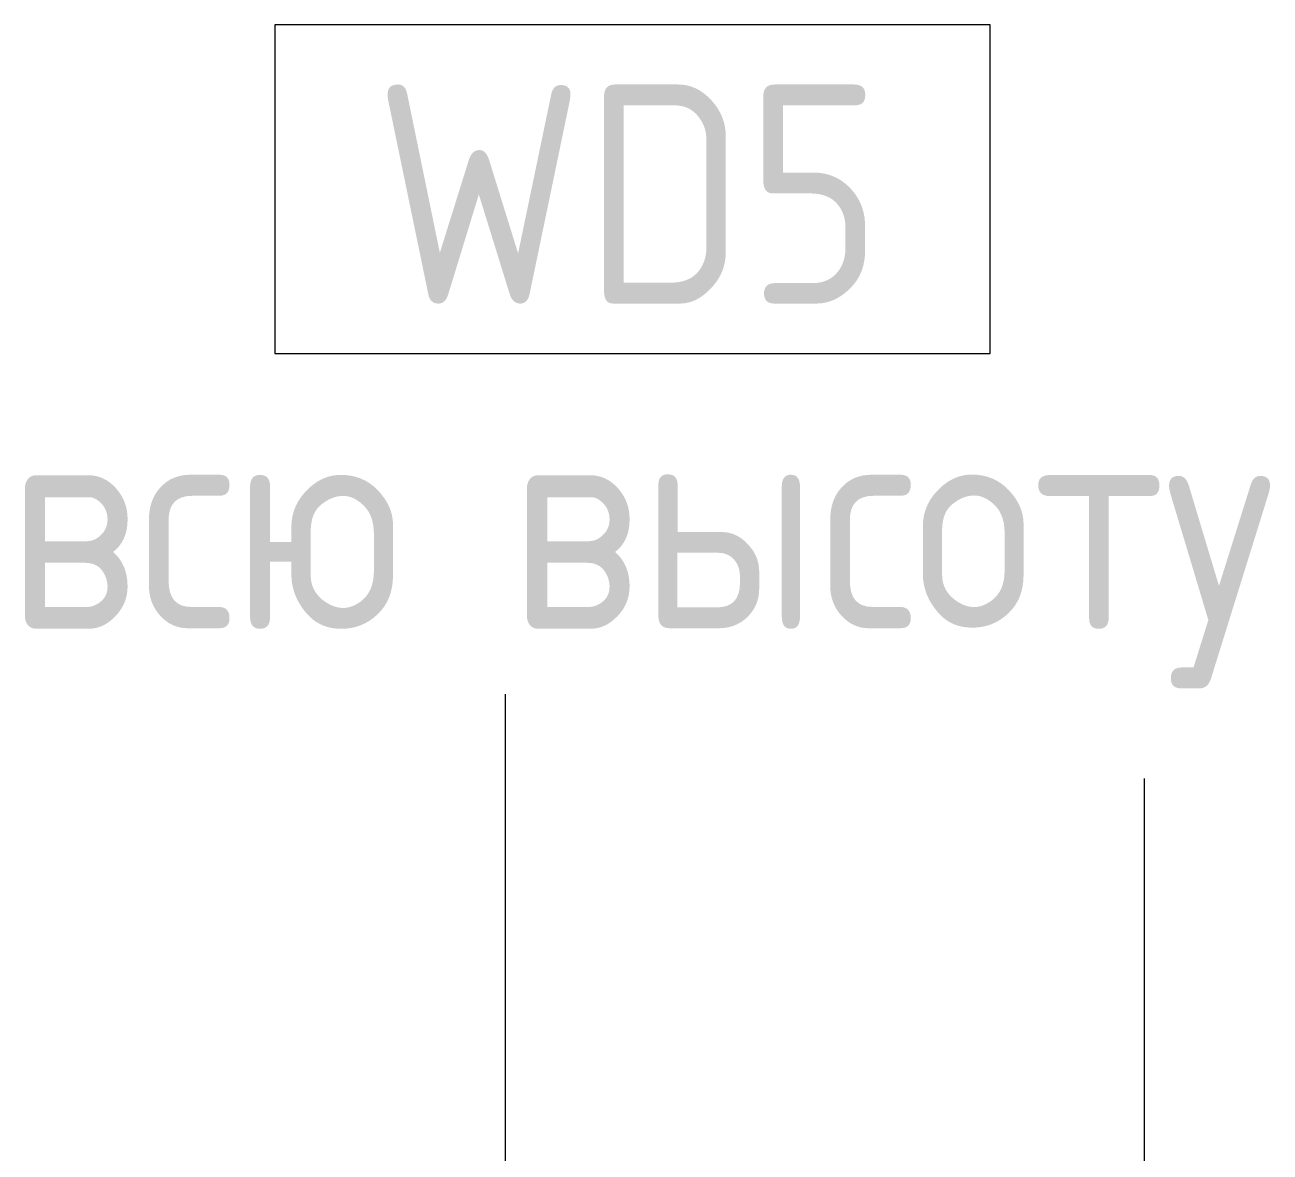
# Model space of a CAD drawing. Header units: millimetres. Extents: x 81037 to 284518, y -8553 to 29000.
# Drawn here: x 114938 to 116075, y 21574 to 22603 of the extents above; entities that cross this region are included whole.
import ezdxf

# ---------------------------------------------------------------- set-up
doc = ezdxf.new("R2010")
doc.units = ezdxf.units.MM
doc.layers.add('A-WALL-IDEN', color=7, linetype='Continuous', lineweight=9)
doc.layers.add('Оси', color=7, linetype='Continuous', lineweight=9)
doc.styles.add('GOST Common_1', font='GOST_Common.ttf', dxfattribs={"width": 0.9, "height": 200})

# ---------------------------------------------------------------- blocks, each defined once
blk = doc.blocks.new('М_стена2 - Типоразмер-30678229-План монтажа стен и перегородок 2 этажа в осях 23_33')
at = {"layer": 'A-WALL-IDEN'}
for p, q in [((3.258, 1.523), (-3.273, 1.523)), ((-3.273, 1.523), (-3.273, -1.477)), ((3.258, -1.477), (3.258, 1.523)), ((-3.273, -1.477), (3.258, -1.477))]:
    blk.add_line(p, q, dxfattribs=at)

msp = doc.modelspace()

# ---------------------------------------------------------------- linework, layer by layer
at = {"layer": 'A-WALL-IDEN'}
msp.add_line((115376.5, 20824.5), (115376.5, 21992.2), dxfattribs=at)
at = {"layer": 'Оси'}
msp.add_line((115960, 19415.1), (115960, 21915.1), dxfattribs=at)

# ---------------------------------------------------------------- block references
at = {"layer": 'A-WALL-IDEN', "xscale": 99.99999999999993, "yscale": 99.99999999999993, "zscale": 99.99999999999993}
msp.add_blockref('М_стена2 - Типоразмер-30678229-План монтажа стен и перегородок 2 этажа в осях 23_33', (115493.1, 22450.6), dxfattribs=at)

# ---------------------------------------------------------------- texts
at = {"layer": 'A-WALL-IDEN', "char_height": 200, "attachment_point": 1, "style": 'GOST Common_1'}
for s, insert, width in [('WD5', (115256.6, 22548.6), 584.43), ('\\fGOST Common|b0|i0|c204|p34|;\\W.9; ', (115314, 22251.7), 79.367), ('всю', (114921, 22251.7), 476.202), ('высоту', (115379.4, 22251.7), 981.265)]:
    msp.add_mtext(s, dxfattribs=dict(at, insert=insert, width=width))

doc.saveas('drawing.dxf')
